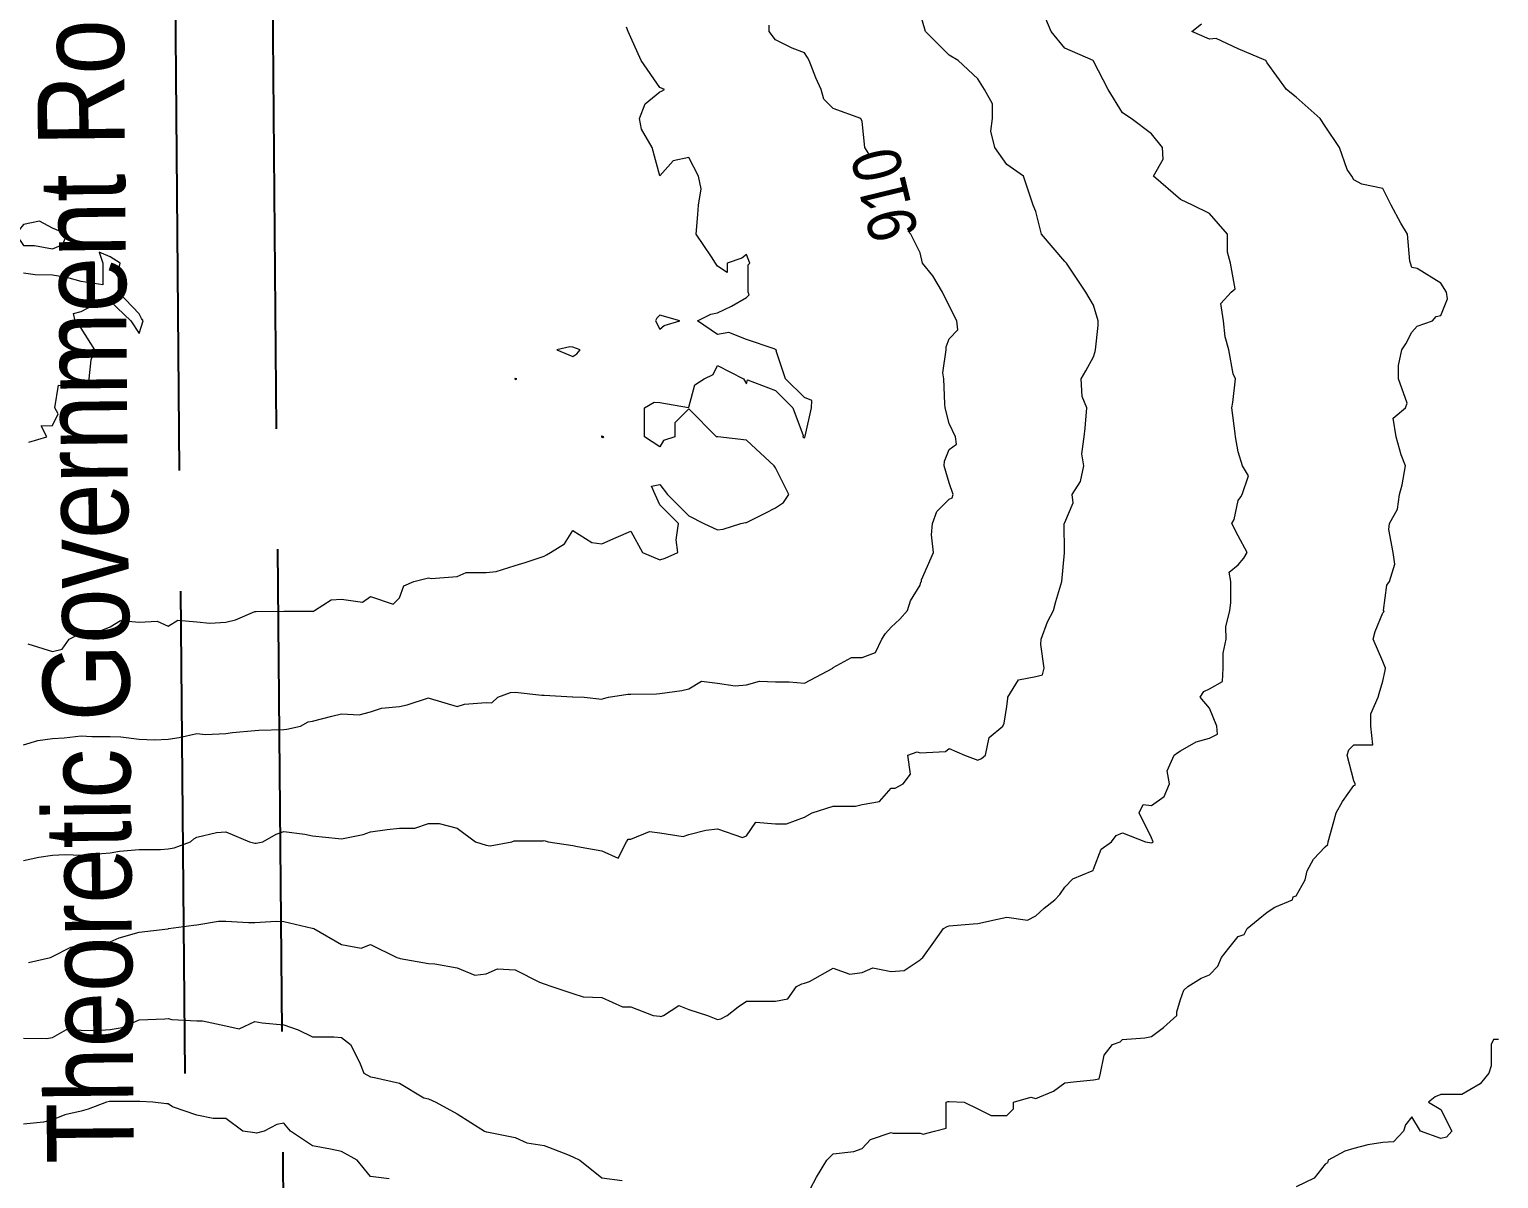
# Model space of a CAD drawing. Extents: x 537850 to 541798, y 6045627 to 6050132.
# Drawn here: x 540698.9 to 540851.3, y 6047101.1 to 6047220.2 of the extents above; entities that cross this region are included whole.
import ezdxf
from ezdxf.enums import TextEntityAlignment as Align

# ---------------------------------------------------------------- set-up
doc = ezdxf.new("R2010")
doc.units = 0
doc.header["$LTSCALE"] = 5
doc.linetypes.add('DASHED2', pattern=[9.525, 6.35, -3.175])
doc.linetypes.add('foc-UNSURVEYED', pattern=[12.5, 10, -2.5])
doc.layers.add('Contour_Line_Intermediate', color=7, linetype='DASHED2', true_color=0xd9d9d9)
doc.layers.add('Contour_Line_Major', color=7, linetype='Continuous', true_color=0x6b6b6b)
doc.layers.add('L-ROAD-T', color=7, linetype='Continuous')
doc.layers.add('L-USEC', color=7, linetype='foc-UNSURVEYED')
doc.styles.add('80L', font='ARIALN.TTF', dxfattribs={"height": 10})
doc.styles.get("Standard").update_dxf_attribs({"font": 'ARIALN.TTF'})

msp = doc.modelspace()

# ---------------------------------------------------------------- linework, layer by layer
at = {"layer": 'Contour_Line_Intermediate', "linetype": 'Continuous', "lineweight": 13, "flags": 128}
for points, elevation in [([(540698.292, 6047134.071), (540699.875, 6047134.432), (540701.292, 6047134.633), (540702.612, 6047134.695), (540704.291, 6047134.623), (540705.574, 6047134.733), (540707.291, 6047134.88), (540708.26, 6047135.046), (540710.291, 6047135.218), (540712.493, 6047135.218), (540713.291, 6047135.276), (540713.929, 6047135.378), (540715.623, 6047136.015), (540715.964, 6047136.342), (540716.291, 6047136.495), (540718.307, 6047136.999), (540719.291, 6047137.069), (540721.749, 6047136.015), (540722.291, 6047135.879), (540722.434, 6047135.872), (540723.108, 6047136.015), (540724.5, 6047136.806), (540725.29, 6047137.1), (540727.479, 6047136.826), (540728.29, 6047136.646), (540730.956, 6047136.35), (540731.29, 6047136.312), (540733.52, 6047136.786), (540734.29, 6047137.066), (540736.023, 6047137.282), (540737.29, 6047137.44), (540738.87, 6047137.435), (540740.29, 6047137.901), (540741.404, 6047137.901), (540743.29, 6047137.43), (540745.175, 6047136.015), (540746.289, 6047135.661), (540746.69, 6047135.615), (540748.944, 6047136.015), (540749.174, 6047136.131), (540749.289, 6047136.124), (540752.18, 6047136.124), (540752.289, 6047136.14), (540752.724, 6047136.015), (540755.289, 6047135.626), (540755.758, 6047135.547), (540758.289, 6047135.072), (540759.991, 6047134.314), (540760.829, 6047136.015), (540761.001, 6047136.303), (540761.289, 6047136.303), (540763.211, 6047137.093), (540764.289, 6047136.951), (540766.728, 6047136.576), (540767.288, 6047136.787), (540769.072, 6047137.232), (540770.288, 6047137.367), (540772.854, 6047136.449), (540773.288, 6047136.643), (540774.237, 6047138.067), (540776.288, 6047137.88), (540777.423, 6047137.88), (540779.288, 6047138.579), (540780.083, 6047139.015), (540782.288, 6047139.706), (540784.597, 6047139.706), (540785.288, 6047139.894), (540787.091, 6047140.212), (540788.287, 6047141.597), (540788.705, 6047141.597), (540789.54, 6047142.015), (540790.278, 6047143.025), (540790.012, 6047145.015), (540790.969, 6047145.334), (540791.287, 6047145.258), (540793.919, 6047145.383), (540794.287, 6047145.69), (540795.9, 6047145.015), (540797.287, 6047144.468), (540797.659, 6047144.643), (540798.061, 6047145.015), (540798.466, 6047146.836), (540799.88, 6047148.015), (540799.996, 6047148.305), (540800.287, 6047150.045), (540800.395, 6047150.907), (540800.375, 6047151.015), (540801.503, 6047152.798), (540803.287, 6047153.156), (540803.976, 6047153.326), (540804.144, 6047154.015), (540803.815, 6047156.486), (540803.859, 6047157.014), (540804.488, 6047158.813), (540805.124, 6047160.014), (540805.381, 6047160.92), (540805.975, 6047163.014), (540806.256, 6047165.983), (540806.263, 6047166.014), (540806.246, 6047166.054), (540806.238, 6047169.014), (540806.263, 6047169.037), (540806.286, 6047169.133), (540807.151, 6047171.15), (540807.072, 6047172.014), (540807.933, 6047173.367), (540808.262, 6047175.014), (540808.064, 6047176.236), (540808.316, 6047178.013), (540808.397, 6047178.903), (540808.589, 6047181.013), (540808.111, 6047182.189), (540807.989, 6047184.013), (540808.461, 6047184.839), (540809.286, 6047186.285), (540809.442, 6047186.857), (540809.461, 6047187.013), (540809.763, 6047189.536), (540809.739, 6047190.013), (540809.286, 6047191.653), (540808.465, 6047193.013), (540806.824, 6047195.475), (540806.466, 6047196.013), (540806.286, 6047196.192), (540803.863, 6047199.012), (540803.287, 6047201.355), (540803.004, 6047202.012), (540802.863, 6047202.436), (540802.004, 6047205.012), (540800.287, 6047206.235), (540799.038, 6047208.012), (540798.622, 6047209.677), (540798.788, 6047211.012), (540798.788, 6047212.511), (540797.954, 6047214.012), (540797.287, 6047215.133), (540795.252, 6047217.012), (540794.287, 6047217.573), (540791.849, 6047220.011), (540791.287, 6047221.92)], 908.956), ([(540698.818, 6047123.49), (540701.102, 6047124.016), (540701.228, 6047124.08), (540701.292, 6047124.112), (540703.227, 6047125.08), (540704.291, 6047125.346), (540706.113, 6047125.194), (540707.291, 6047125.637), (540708.24, 6047126.067), (540710.291, 6047126.667), (540713.274, 6047126.999), (540713.291, 6047127.004), (540713.299, 6047127.007), (540713.352, 6047127.016), (540715.919, 6047127.388), (540716.291, 6047127.394), (540718.527, 6047127.78), (540719.291, 6047127.78), (540721.641, 6047127.665), (540722.291, 6047127.665), (540724.515, 6047127.791), (540725.29, 6047127.747), (540728.238, 6047127.068), (540728.29, 6047127.063), (540728.4, 6047127.016), (540731.29, 6047125.365), (540733.329, 6047124.977), (540734.29, 6047125.378), (540737.015, 6047124.016), (540737.29, 6047123.951), (540737.379, 6047123.927), (540740.29, 6047123.401), (540740.949, 6047123.357), (540743.29, 6047122.944), (540745.112, 6047122.193), (540746.289, 6047122.324), (540747.448, 6047122.858), (540749.289, 6047122.746), (540751.829, 6047121.476), (540752.289, 6047121.309), (540753.095, 6047121.016), (540755.289, 6047120.276), (540756.35, 6047119.955), (540758.289, 6047119.885), (540760.407, 6047118.898), (540761.289, 6047118.898), (540763.597, 6047118.016), (540764.289, 6047117.93), (540764.398, 6047117.906), (540764.691, 6047118.016), (540766.251, 6047119.053), (540767.288, 6047118.639), (540769.236, 6047118.016), (540770.288, 6047117.595), (540770.631, 6047117.673), (540771.273, 6047118.016), (540772.408, 6047118.896), (540773.288, 6047119.513), (540774.791, 6047119.513), (540776.288, 6047119.513), (540777.569, 6047119.735), (540778.452, 6047121.016), (540779.009, 6047121.295), (540779.288, 6047121.35), (540779.823, 6047121.551), (540782.288, 6047122.917), (540783.997, 6047122.307), (540785.288, 6047122.468), (540786.368, 6047122.936), (540788.287, 6047122.589), (540789.619, 6047122.684), (540791.287, 6047123.795), (540791.404, 6047123.899), (540791.571, 6047124.016), (540792.702, 6047125.601), (540793.713, 6047127.016), (540794.08, 6047127.223), (540794.287, 6047127.316), (540796.79, 6047127.512), (540797.287, 6047127.542), (540799.315, 6047127.988), (540800.287, 6047128.202), (540802.412, 6047127.89), (540803.287, 6047128.349), (540804.152, 6047129.151), (540805.273, 6047130.016), (540805.763, 6047130.539), (540806.286, 6047131.313), (540807.138, 6047132.164), (540809.125, 6047133.016), (540809.248, 6047133.054), (540809.286, 6047133.196), (540810.056, 6047135.246), (540811.131, 6047136.015), (540811.619, 6047136.683), (540812.286, 6047136.964), (540814.655, 6047136.015), (540815.286, 6047135.908), (540815.344, 6047135.957), (540815.467, 6047136.015), (540815.286, 6047136.437), (540813.997, 6047139.015), (540814.426, 6047139.875), (540815.286, 6047139.789), (540816.596, 6047140.706), (540817.141, 6047142.015), (540816.925, 6047143.376), (540817.649, 6047145.015), (540818.024, 6047145.277), (540818.286, 6047145.461), (540819.931, 6047146.37), (540821.286, 6047146.768), (540822.117, 6047147.184), (540822.073, 6047148.015), (540821.286, 6047149.884), (540820.337, 6047151.015), (540820.714, 6047151.586), (540821.286, 6047151.867), (540822.658, 6047152.643), (540822.71, 6047154.015), (540822.71, 6047155.59), (540823.039, 6047157.014), (540822.992, 6047158.308), (540823.425, 6047160.014), (540823.503, 6047160.797), (540823.503, 6047163.014), (540823.329, 6047163.97), (540824.286, 6047164.736), (540824.867, 6047165.433), (540825.198, 6047166.014), (540824.286, 6047167.732), (540823.604, 6047169.014), (540823.852, 6047169.447), (540824.286, 6047171.396), (540824.533, 6047171.767), (540824.697, 6047172.014), (540825.343, 6047173.956), (540824.709, 6047175.014), (540824.286, 6047176.432), (540824.008, 6047178.013), (540823.949, 6047178.35), (540823.616, 6047181.013), (540823.721, 6047181.578), (540824.005, 6047184.013), (540823.756, 6047184.543), (540823.306, 6047187.013), (540822.939, 6047188.36), (540822.756, 6047190.013), (540822.472, 6047191.826), (540823.537, 6047193.013), (540823.953, 6047193.345), (540823.468, 6047196.013), (540823.162, 6047197.136), (540823.162, 6047199.012), (540821.286, 6047201.17), (540819.544, 6047202.012), (540818.286, 6047202.616), (540815.491, 6047205.012), (540816.494, 6047206.804), (540816.417, 6047208.012), (540815.286, 6047209.425), (540813.17, 6047211.012), (540812.286, 6047211.601), (540810.781, 6047214.012), (540809.286, 6047216.964), (540809.237, 6047217.012), (540806.286, 6047218.302), (540804.877, 6047220.011), (540803.889, 6047222.409)], 907.956), ([(540698.763, 6047156.543), (540701.292, 6047155.76), (540702.325, 6047155.981), (540703.048, 6047157.014), (540703.855, 6047157.45), (540704.291, 6047157.934), (540706.371, 6047157.934), (540707.291, 6047158.321), (540708.35, 6047158.955), (540710.291, 6047158.786), (540712.176, 6047158.899), (540713.291, 6047158.377), (540714.302, 6047159.003), (540716.291, 6047158.815), (540717.631, 6047158.674), (540719.291, 6047158.778), (540720.281, 6047159.024), (540722.291, 6047159.882), (540722.414, 6047159.891), (540725.29, 6047159.947), (540725.358, 6047159.947), (540728.29, 6047159.947), (540728.363, 6047159.942), (540728.492, 6047160.014), (540730.214, 6047161.09), (540731.29, 6047161.18), (540733.449, 6047160.856), (540734.29, 6047161.444), (540736.645, 6047160.66), (540737.29, 6047161.306), (540737.758, 6047162.546), (540738.774, 6047163.014), (540740.29, 6047163.402), (540740.58, 6047163.305), (540743.29, 6047163.513), (540744.215, 6047163.94), (540746.289, 6047163.94), (540747.325, 6047164.05), (540749.289, 6047164.649), (540750.313, 6047164.99), (540752.289, 6047165.649), (540752.542, 6047165.761), (540752.947, 6047166.014), (540754.398, 6047166.905), (540755.289, 6047168.288), (540757.254, 6047167.049), (540758.289, 6047166.896), (540759.752, 6047167.551), (540761.289, 6047168.238), (540762.484, 6047166.014), (540764.289, 6047165.265), (540764.865, 6047165.438), (540766.162, 6047166.014), (540765.985, 6047167.318), (540766.242, 6047169.014), (540764.289, 6047170.967), (540763.814, 6047172.014), (540763.422, 6047172.881), (540764.289, 6047173.06), (540765.074, 6047172.014), (540767.288, 6047169.799), (540768.859, 6047169.014), (540770.288, 6047168.373), (540770.863, 6047168.439), (540772.688, 6047169.014), (540773.189, 6047169.113), (540773.288, 6047169.133), (540775.209, 6047170.093), (540776.288, 6047170.633), (540777.116, 6047171.185), (540777.669, 6047172.014), (540776.288, 6047174.776), (540776.169, 6047175.014), (540773.288, 6047177.653), (540770.309, 6047177.993), (540770.288, 6047178.001), (540770.169, 6047178.013), (540767.288, 6047180.894), (540765.848, 6047179.454), (540765.848, 6047178.013), (540764.679, 6047177.623), (540764.289, 6047176.971), (540762.705, 6047178.013), (540762.705, 6047179.597), (540762.705, 6047181.013), (540763.712, 6047181.59), (540764.289, 6047181.566), (540767.263, 6047181.039), (540767.288, 6047181.086), (540767.917, 6047183.384), (540768.891, 6047184.013), (540769.822, 6047184.479), (540770.288, 6047185.411), (540772.972, 6047184.013), (540773.288, 6047183.494), (540773.388, 6047183.913), (540776.288, 6047182.819), (540778.083, 6047181.013), (540779.16, 6047178.142), (540779.128, 6047178.013), (540779.288, 6047177.914), (540779.347, 6047178.013), (540779.353, 6047178.079), (540780.04, 6047181.013), (540780.045, 6047181.771), (540779.288, 6047182.078), (540777.342, 6047184.013), (540776.37, 6047186.931), (540776.387, 6047187.013), (540776.288, 6047187.068), (540776.164, 6047187.137), (540773.288, 6047188.095), (540771.466, 6047188.835), (540770.288, 6047188.615), (540768.191, 6047190.013), (540769.586, 6047190.715), (540770.288, 6047190.857), (540771.734, 6047191.567), (540773.288, 6047192.452), (540773.56, 6047192.74), (540773.464, 6047193.013), (540773.464, 6047195.836), (540773.619, 6047196.013), (540773.288, 6047196.894), (540772.79, 6047196.511), (540771.267, 6047196.013), (540771.267, 6047195.034), (540770.288, 6047195.692), (540770.075, 6047196.013), (540769.647, 6047196.654), (540768.074, 6047199.012), (540768.234, 6047201.067), (540768.308, 6047202.012), (540768.591, 6047203.71), (540768.302, 6047205.012), (540767.288, 6047206.95), (540765.691, 6047206.61), (540764.289, 6047205.056), (540763.504, 6047208.012), (540762.386, 6047209.915), (540762.175, 6047211.012), (540762.761, 6047212.539), (540764.289, 6047213.762), (540764.455, 6047213.845), (540764.788, 6047214.012), (540764.289, 6047214.227), (540762.356, 6047217.012), (540761.289, 6047219.389), (540761.022, 6047220.011), (540760.822, 6047220.479)], 910.956), ([(540779.881, 6047100.017), (540780.527, 6047101.256), (540781.62, 6047103.017), (540782.288, 6047103.678), (540784.409, 6047103.896), (540785.288, 6047104.235), (540786.152, 6047105.152), (540788.287, 6047105.892), (540788.475, 6047105.829), (540791.287, 6047105.829), (540791.59, 6047105.714), (540792.773, 6047106.017), (540793.985, 6047106.319), (540793.985, 6047109.017), (540794.199, 6047109.105), (540794.287, 6047109.11), (540795.858, 6047109.017), (540797.287, 6047108.331), (540798.659, 6047107.645), (540800.287, 6047107.645), (540800.973, 6047108.331), (540800.973, 6047109.017), (540802.764, 6047109.539), (540803.287, 6047109.407), (540805.123, 6047110.18), (540806.286, 6047111.032), (540807.179, 6047111.124), (540809.286, 6047111.34), (540809.849, 6047111.454), (540809.986, 6047112.017), (540810.388, 6047113.914), (540811.248, 6047115.016), (540812.024, 6047115.278), (540812.286, 6047115.528), (540814.596, 6047115.706), (540815.286, 6047115.821), (540816.54, 6047116.762), (540817.921, 6047118.016), (540817.928, 6047118.375), (540818.286, 6047119.681), (540818.65, 6047120.652), (540819.056, 6047121.016), (540820.421, 6047121.881), (540821.286, 6047122.227), (540822.18, 6047123.122), (540822.538, 6047124.016), (540823.315, 6047124.987), (540824.286, 6047126.2), (540824.879, 6047126.423), (540825.218, 6047127.016), (540826.353, 6047127.948), (540827.285, 6047128.715), (540828.065, 6047129.237), (540829.901, 6047130.016), (540829.974, 6047130.327), (540830.285, 6047130.423), (540831.228, 6047132.073), (540831.437, 6047133.016), (540832.073, 6047134.228), (540833.285, 6047135.491), (540833.562, 6047135.739), (540833.611, 6047136.015), (540834.192, 6047138.108), (540834.444, 6047139.015), (540835.101, 6047140.199), (540836.285, 6047141.857), (540836.423, 6047141.877), (540836.423, 6047142.015), (540836.285, 6047142.327), (540835.585, 6047145.015), (540835.744, 6047145.556), (540836.285, 6047146.077), (540838.223, 6047146.077), (540838.029, 6047148.015), (540838.029, 6047149.271), (540838.776, 6047151.015), (540838.895, 6047151.405), (540839.285, 6047152.689), (540839.517, 6047153.782), (540839.567, 6047154.015), (540839.285, 6047154.719), (540838.265, 6047157.014), (540838.476, 6047157.823), (540839.285, 6047159.752), (540839.404, 6047159.895), (540839.344, 6047160.014), (540839.69, 6047162.609), (540839.973, 6047163.014), (540840.507, 6047164.792), (540840.344, 6047166.014), (540839.907, 6047168.392), (540839.977, 6047169.014), (540840.792, 6047170.507), (540840.993, 6047172.014), (540841.265, 6047173.034), (540841.636, 6047175.014), (540841.174, 6047176.124), (540840.643, 6047178.013), (540840.345, 6047179.953), (540841.617, 6047181.013), (540841.81, 6047181.488), (540840.901, 6047184.013), (540840.901, 6047185.397), (540841.26, 6047187.013), (540841.67, 6047187.628), (540842.285, 6047188.858), (540842.824, 6047189.474), (540844.414, 6047190.013), (540844.815, 6047190.483), (540845.285, 6047190.584), (540845.995, 6047192.303), (540845.875, 6047193.013), (540845.285, 6047193.925), (540842.84, 6047195.457), (540842.285, 6047195.557), (540842.133, 6047196.013), (540842.078, 6047196.22), (540841.845, 6047199.012), (540841.149, 6047200.148), (540840.152, 6047202.012), (540839.285, 6047203.747), (540837.116, 6047204.181), (540836.285, 6047204.643), (540836.054, 6047205.012), (540835.587, 6047205.71), (540834.786, 6047208.012), (540833.285, 6047210.206), (540832.782, 6047211.012), (540830.285, 6047213.23), (540829.291, 6047214.012), (540827.285, 6047216.781), (540827.138, 6047217.012), (540824.286, 6047218.213), (540822.003, 6047219.294), (540821.286, 6047219.214), (540819.478, 6047220.011), (540820.486, 6047220.812)], 906.956), ([(540698.87, 6047177.435), (540700.716, 6047178.013), (540700.151, 6047179.154), (540701.292, 6047179.175), (540701.905, 6047180.4), (540701.554, 6047181.013), (540701.936, 6047183.368), (540704.291, 6047183.11), (540705.194, 6047183.11), (540705.116, 6047184.013), (540705.314, 6047185.991), (540705.697, 6047187.013), (540704.291, 6047189.262), (540703.666, 6047190.013), (540703.504, 6047190.8), (540704.291, 6047191.01), (540705.6, 6047191.704), (540707.291, 6047192.059), (540709.437, 6047190.013), (540710.291, 6047188.72), (540710.722, 6047190.013), (540710.547, 6047190.269), (540710.291, 6047190.766), (540708.137, 6047193.013), (540708.137, 6047195.167), (540708.33, 6047196.013), (540707.291, 6047196.661), (540706.155, 6047197.148), (540706.534, 6047196.013), (540706.534, 6047193.77), (540704.291, 6047194.09), (540702.782, 6047194.522), (540701.292, 6047194.77), (540699.516, 6047194.789), (540698.292, 6047194.974)], 911.956), ([(540698.292, 6047115.655), (540700.672, 6047115.636), (540701.292, 6047115.743), (540702.763, 6047116.545), (540704.291, 6047116.502), (540705.851, 6047116.457), (540707.291, 6047116.547), (540708.533, 6047116.775), (540710.291, 6047117.578), (540712.955, 6047117.68), (540713.291, 6047117.705), (540713.699, 6047117.609), (540716.291, 6047117.446), (540716.861, 6047117.446), (540719.291, 6047116.925), (540720.679, 6047116.628), (540722.291, 6047117.38), (540723.045, 6047117.262), (540725.29, 6047117.047), (540726.798, 6047116.509), (540728.29, 6047115.807), (540730.5, 6047115.807), (540731.29, 6047115.723), (540732.231, 6047115.016), (540733.136, 6047113.17), (540733.606, 6047112.017), (540734.29, 6047111.654), (540734.707, 6047111.6), (540737.29, 6047111.007), (540739.836, 6047109.471), (540740.29, 6047109.385), (540741.074, 6047109.017), (540743.29, 6047107.808), (540746.105, 6047106.017), (540746.289, 6047105.959), (540746.365, 6047105.941), (540749.289, 6047105.377), (540750.508, 6047104.798), (540752.289, 6047104.525), (540754.707, 6047103.599), (540755.289, 6047103.35), (540756.014, 6047103.017), (540758.289, 6047101.18), (540760.389, 6047100.917)], 906.956), ([(540851.284, 6047115.532), (540850.769, 6047115.532), (540850.51, 6047115.016), (540850.51, 6047112.791), (540850.253, 6047112.017), (540849.37, 6047110.931), (540848.284, 6047110.3), (540847.473, 6047109.828), (540845.285, 6047109.828), (540844.713, 6047109.588), (540844.02, 6047109.017), (540845.285, 6047108.281), (540846.417, 6047106.017), (540845.886, 6047105.415), (540845.285, 6047105.244), (540843.198, 6047106.017), (540842.285, 6047107.503), (540841.625, 6047106.677), (540841.436, 6047106.017), (540840.374, 6047104.928), (540839.285, 6047104.844), (540837.704, 6047104.597), (540836.285, 6047104.238), (540835.344, 6047103.958), (540833.6, 6047103.017), (540833.551, 6047102.751), (540833.285, 6047102.594), (540832.14, 6047101.163), (540830.285, 6047100.235)], 905.957), ([(540736.22, 6047101.087), (540734.29, 6047101.328), (540732.896, 6047103.017), (540731.29, 6047103.898), (540730.151, 6047104.156), (540728.29, 6047104.491), (540725.976, 6047106.017), (540725.29, 6047106.855), (540724.588, 6047106.719), (540723.274, 6047106.017), (540722.48, 6047105.827), (540722.291, 6047105.864), (540721.064, 6047106.017), (540719.291, 6047107.346), (540717.961, 6047107.346), (540716.291, 6047107.681), (540713.766, 6047108.542), (540713.291, 6047108.86), (540713.134, 6047108.86), (540711.727, 6047109.017), (540710.366, 6047109.091), (540710.291, 6047109.088), (540710.229, 6047109.079), (540707.291, 6047109.101), (540707.214, 6047109.094), (540706.897, 6047109.017), (540705.015, 6047108.293), (540704.291, 6047108.086), (540702.587, 6047107.721), (540701.292, 6047107.181), (540700.372, 6047106.937), (540698.292, 6047106.76)], 905.957)]:
    msp.add_lwpolyline(points, dxfattribs=dict(at, elevation=elevation))
for points, elevation in [([(540701.292, 6047199.646), (540699.953, 6047200.351), (540698.292, 6047200.018), (540697.85, 6047199.454), (540697.504, 6047199.012), (540698.292, 6047197.831), (540699.456, 6047197.849), (540701.292, 6047197.503), (540702.369, 6047197.935), (540702.801, 6047199.012), (540701.292, 6047199.646)], 911.956), ([(540764.754, 6047189.547), (540766.386, 6047190.013), (540764.289, 6047190.614), (540763.982, 6047190.319), (540763.859, 6047190.013), (540764.289, 6047189.174), (540764.754, 6047189.547)], 910.956), ([(540755.681, 6047186.621), (540756.03, 6047187.013), (540755.289, 6047187.315), (540754.957, 6047187.345), (540753.629, 6047187.013), (540755.289, 6047186.349), (540755.681, 6047186.621)], 910.956), ([(540749.338, 6047183.964), (540749.45, 6047184.013), (540749.289, 6047184.067), (540749.256, 6047184.047), (540749.247, 6047184.013), (540749.289, 6047183.98), (540749.338, 6047183.964)], 910.956), ([(540758.368, 6047177.934), (540758.499, 6047178.013), (540758.289, 6047178.084), (540758.242, 6047178.06), (540758.242, 6047178.013), (540758.289, 6047177.956), (540758.368, 6047177.934)], 910.956)]:
    msp.add_lwpolyline(points, close=True, dxfattribs=dict(at, elevation=elevation))
at = {"layer": 'Contour_Line_Major', "linetype": 'Continuous', "lineweight": 15, "elevation": 909.956, "flags": 128}
msp.add_lwpolyline([(540698.292, 6047146.057), (540699.793, 6047146.514), (540701.292, 6047146.735), (540702.522, 6047146.784), (540704.291, 6047147.015), (540705.387, 6047146.919), (540707.291, 6047146.919), (540708.394, 6047146.912), (540710.291, 6047146.665), (540711.875, 6047146.599), (540713.291, 6047146.653), (540714.457, 6047146.849), (540716.291, 6047147.243), (540717.168, 6047147.138), (540719.291, 6047147.238), (540719.97, 6047147.336), (540722.291, 6047147.547), (540722.71, 6047147.595), (540725.29, 6047147.654), (540725.611, 6047147.694), (540727.025, 6047148.015), (540727.838, 6047148.467), (540728.29, 6047148.542), (540730.268, 6047149.037), (540731.29, 6047149.292), (540733.12, 6047149.184), (540734.29, 6047149.483), (540735.439, 6047149.866), (540737.29, 6047150.034), (540738.096, 6047150.209), (540740.29, 6047150.95), (540740.383, 6047150.922), (540743.29, 6047150.05), (540744.032, 6047150.272), (540746.289, 6047150.461), (540746.867, 6047150.437), (540747.496, 6047151.015), (540748.813, 6047151.491), (540749.289, 6047151.519), (540752.068, 6047151.236), (540752.289, 6047151.213), (540755.242, 6047151.062), (540755.289, 6047151.055), (540756.464, 6047151.015), (540758.289, 6047150.82), (540758.44, 6047150.863), (540758.971, 6047151.015), (540760.985, 6047151.318), (540761.289, 6047151.318), (540763.933, 6047151.37), (540764.289, 6047151.399), (540766.584, 6047151.719), (540767.288, 6047151.877), (540768.626, 6047152.677), (540770.288, 6047152.472), (540772.124, 6047152.179), (540773.288, 6047152.296), (540774.642, 6047152.66), (540776.288, 6047152.593), (540777.709, 6047152.593), (540779.288, 6047152.475), (540782.231, 6047154.015), (540782.288, 6047154.102), (540784.16, 6047155.142), (540785.288, 6047155.142), (540786.674, 6047155.628), (540787.32, 6047157.014), (540787.692, 6047157.61), (540788.287, 6047158.285), (540789.189, 6047159.112), (540789.985, 6047160.014), (540790.285, 6047161.016), (540791.287, 6047162.619), (540791.377, 6047162.924), (540791.439, 6047163.014), (540791.439, 6047163.166), (540792.677, 6047166.014), (540792.471, 6047167.83), (540792.557, 6047169.014), (540793.023, 6047170.278), (540794.287, 6047171.543), (540794.612, 6047171.689), (540794.729, 6047172.014), (540794.287, 6047173.238), (540793.794, 6047175.014), (540793.826, 6047175.474), (540794.287, 6047176.697), (540795.047, 6047177.253), (540794.97, 6047178.013), (540794.287, 6047179.403), (540793.904, 6047181.013), (540793.867, 6047181.434), (540793.756, 6047184.013), (540793.662, 6047184.638), (540793.978, 6047187.013), (540793.978, 6047187.322), (540794.287, 6047188.171), (540795.187, 6047189.113), (540795.089, 6047190.013), (540794.287, 6047191.584), (540793.617, 6047193.013), (540792.612, 6047194.688), (540791.552, 6047196.013), (540791.287, 6047197.073), (540790.318, 6047199.012), (540788.287, 6047201.279), (540787.95, 6047202.012), (540787.76, 6047202.539), (540787.16, 6047205.012), (540785.961, 6047207.339), (540785.571, 6047208.012), (540785.288, 6047210.696), (540785.13, 6047211.012), (540782.288, 6047212.046), (540781.301, 6047213.025), (540781.01, 6047214.012), (540780.488, 6047215.212), (540779.796, 6047217.012), (540779.624, 6047217.347), (540779.288, 6047217.822), (540778.014, 6047218.285), (540776.288, 6047219.148), (540775.617, 6047220.011), (540775.617, 6047220.683)], dxfattribs=at)
at = {"layer": 'L-USEC'}
for p, q in [((540717.849, 6046799.523), (540710.647, 6047603.74)), ((540720.716, 6047603.823), (540727.917, 6046799.613))]:
    msp.add_line(p, q, dxfattribs=at)

# ---------------------------------------------------------------- texts
at = {"layer": 'L-ROAD-T', "style": '80L'}
msp.add_text('Theoretic Government Road Allowance', height=9, rotation=90.51307, dxfattribs=at).set_placement((540704.443, 6047192.633), align=Align.MIDDLE_CENTER)

# ---------------------------------------------------------------- next in the draw order: texts
at = {"layer": 'Contour_Line_Major', "color": 251, "linetype": 'Continuous', "lineweight": -3, "true_color": 0x6b6b6b, "insert": (540787.621, 6047203.112, 909.956), "char_height": 4.9998, "width": 6.61278, "attachment_point": 5, "rotation": 103.65343, "bg_fill": 3, "box_fill_scale": 1.181818, "bg_fill_color": 256, "bg_fill_true_color": 13158600, "bg_fill_transparency": 0}
msp.add_mtext('910', dxfattribs=at)

doc.saveas('drawing.dxf')
